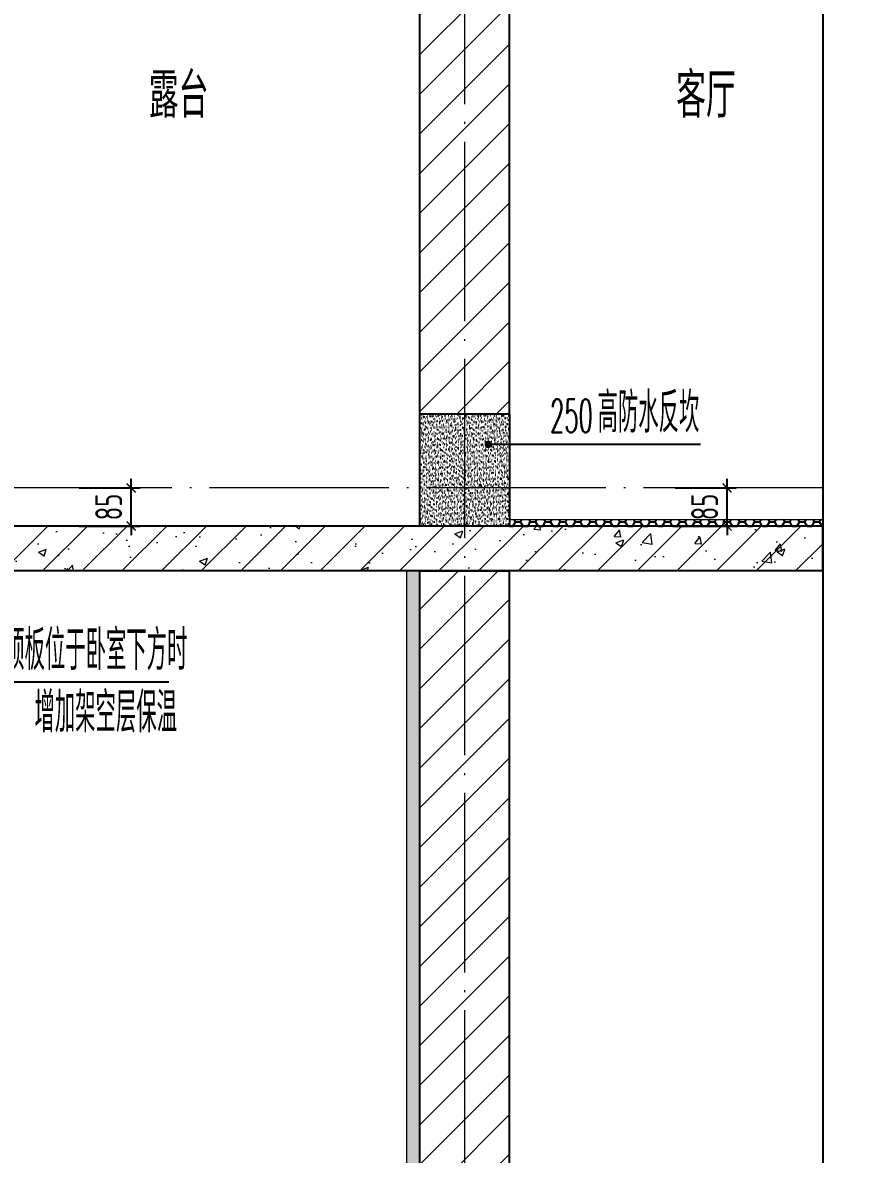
# Model space of a CAD drawing. Extents: x -655480 to 203344, y -294099 to 287156.
# Drawn here: x 77555 to 79392, y 136299 to 138822 of the extents above; entities that cross this region are included whole.
import ezdxf

# ---------------------------------------------------------------- set-up
doc = ezdxf.new("R2010")
doc.units = 0
doc.header["$LTSCALE"] = 1000
doc.linetypes.add('DOTE', pattern=[2.42, 2, -0.2, 0.02, -0.2])
doc.layers.get('0').update_dxf_attribs({"linetype": 'CONTINUOUS'})
doc.layers.get('DEFPOINTS').update_dxf_attribs({"linetype": 'CONTINUOUS'})
for name, color, linetype in [('DIM', 2, 'CONTINUOUS'), ('DIM_IDEN', 67, 'CONTINUOUS'), ('DIM_SYMB', 3, 'CONTINUOUS'), ('PUB_TEXT', 2, 'CONTINUOUS'), ('WALL', 5, 'CONTINUOUS'), ('立面-看线', 251, 'CONTINUOUS')]:
    doc.layers.add(name, color=color, linetype=linetype)
doc.layers.add('DOTE', color=19, linetype='DOTE', lineweight=9)
doc.layers.add('PUB_HATCH', color=8, linetype='CONTINUOUS', lineweight=9)
doc.styles.add('DIM_FONT_T3', font='SIMPLEX', dxfattribs={"width": 0.705882, "bigfont": 'GBCBIG'})
doc.styles.add('TSSD_DIMENSION', font='Tssdeng.shx', dxfattribs={"width": 0.7, "bigfont": 'tssdchn.shx'})
doc.styles.add('TSSD_REIN', font='tssdeng.shx', dxfattribs={"width": 0.7, "height": 300, "bigfont": 'tssdchn.shx'})
doc.dimstyles.new('TSSD_20_20', dxfattribs={"dimtxt": 60, "dimasz": 20, "dimexe": 20, "dimexo": 50, "dimgap": 20, "dimtad": 1, "dimdec": 0, "dimzin": 0, "dimdsep": 46, "dimtxsty": 'TSSD_DIMENSION', "dimblk": 'ARCHTICK', "dimblk1": 'ARCHTICK', "dimblk2": 'ARCHTICK', "dimcen": 0, "dimdle": 20, "dimclrt": 7, "dimadec": 0, "dimazin": 0, "dimtfac": 1, "dimtdec": 0, "dimtix": 1, "dimtmove": 2, "dimatfit": 3, "dimfxl": 1, "dimtolj": 1, "dimtzin": 0, "dimarcsym": 0})
pattern_1 = [(45, (-512502.044, 291772.47), (-44.1941915, 44.1941915), [])]

# ---------------------------------------------------------------- blocks, each defined once
blk = doc.blocks.new('_ArchTick')
at = {"color": 0, "linetype": 'ByBlock', "const_width": 0.15}
blk.add_lwpolyline([(-0.5, -0.5), (0.5, 0.5)], dxfattribs=at)
blk = doc.blocks.new('*D3080')
at = {"layer": 'DEFPOINTS', "color": 0, "transparency": 16777216}
for p in [(77631.1, 137784.6), (77797.1, 137784.6), (77631.1, 137699.6)]:
    blk.add_point(p, dxfattribs=at)
at = {"layer": 'DIM', "color": 0, "lineweight": -2, "transparency": 16777216}
for p, q in [((77797.1, 137784.6), (77797.1, 137804.6)), ((77681.1, 137784.6), (77817.1, 137784.6)), ((77797.1, 137699.6), (77797.1, 137784.6)), ((77681.1, 137699.6), (77817.1, 137699.6)), ((77797.1, 137699.6), (77797.1, 137679.6))]:
    blk.add_line(p, q, dxfattribs=at)
at = {"layer": 'DIM', "color": 0, "lineweight": -2, "transparency": 16777216, "xscale": 20, "yscale": 20, "zscale": 20}
for p, rotation in [((77797.1, 137784.6), 270), ((77797.1, 137699.6), 90)]:
    blk.add_blockref('_ArchTick', p, dxfattribs=dict(at, rotation=rotation))
at = {"layer": 'DIM', "color": 7, "transparency": 16777216, "insert": (77747.1, 137742.1), "char_height": 60, "attachment_point": 5, "rotation": 90, "style": 'TSSD_DIMENSION'}
blk.add_mtext('\\A1;85', dxfattribs=at)
blk = doc.blocks.new('*D3081')
at = {"layer": 'DEFPOINTS', "color": 0, "transparency": 16777216}
for p in [(78960.2, 137784.6), (79126.2, 137784.6), (78960.2, 137699.6)]:
    blk.add_point(p, dxfattribs=at)
at = {"layer": 'DIM', "color": 0, "lineweight": -2, "transparency": 16777216}
for p, q in [((79126.2, 137784.6), (79126.2, 137804.6)), ((79010.2, 137784.6), (79146.2, 137784.6)), ((79126.2, 137699.6), (79126.2, 137784.6)), ((79010.2, 137699.6), (79146.2, 137699.6)), ((79126.2, 137699.6), (79126.2, 137679.6))]:
    blk.add_line(p, q, dxfattribs=at)
at = {"layer": 'DIM', "color": 0, "lineweight": -2, "transparency": 16777216, "xscale": 20, "yscale": 20, "zscale": 20}
for p, rotation in [((79126.2, 137784.6), 270), ((79126.2, 137699.6), 90)]:
    blk.add_blockref('_ArchTick', p, dxfattribs=dict(at, rotation=rotation))
at = {"layer": 'DIM', "color": 7, "transparency": 16777216, "insert": (79076.2, 137742.1), "char_height": 60, "attachment_point": 5, "rotation": 90, "style": 'TSSD_DIMENSION'}
blk.add_mtext('\\A1;85', dxfattribs=at)
blk = doc.blocks.new('20210902.15310781')
at = {"layer": 'DOTE', "color": 1, "linetype": 'DOTE', "ltscale": 0.2}
for p, q in [((81013.2, -133245.9), (81013.2, -113645.9)), ((81811.7, -117645.9), (78043, -117645.9))]:
    blk.add_line(p, q, dxfattribs=at)

msp = doc.modelspace()

# ---------------------------------------------------------------- hatches: boundary and pattern name
at = {"layer": 'PUB_HATCH'}
h = msp.add_hatch(dxfattribs=at)
h.set_pattern_fill('普通砖', color=256, scale=25, style=0)
h.set_pattern_definition(pattern_1)
h.paths.add_polyline_path([(78641.29, 137949.56), (78641.29, 140084.56), (78441.29, 140084.56), (78441.29, 137949.56)])
h = msp.add_hatch(dxfattribs=at)
h.set_pattern_fill('钢筋混凝土', color=256, scale=25, style=0)
h.set_pattern_definition([(45, (-512502.044, 291727.59), (-44.194174, 44.194174), []), (50, (-512502.04, 291727.59), (179.315046, -15.688034), [18.75, -206.25]), (355, (-512502.04, 291727.6), (-34.687833, 188.048033), [15, -165]), (100.4514, (-512487.1, 291726.28), (144.627345, 172.359886), [15.93505, -175.28553]), (46.1842, (-512502.04, 291777.6), (266.81026, -41.37975), [28.125, -309.375]), (96.6356, (-512479.8, 291774.14), (233.66568, 243.52947), [23.90257, -262.92825]), (351.1842, (-512502.04, 291777.6), (233.66549, 243.52965), [22.5, -247.5]), (21, (-512477.04, 291765.09), (149.226763, -100.654723), [18.75, -206.25]), (326, (-512477.04, 291765.1), (60.828833, 181.28751), [15, -165]), (71.4514, (-512464.6, 291756.7), (210.055657, 80.632624), [15.93505, -175.28553]), (37.5, (-512502.044, 291727.59), (3.039964, 83.2234635), [0, -163, 0, -167.5, 0, -165.625]), (7.5, (-512502.04, 291727.59), (65.767384, 98.602928), [0, -95.5, 0, -159.25, 0, -63.125]), (327.5, (-512557.794, 291727.59), (133.455609, -5.638718), [0, -62.5, 0, -195, 0, -258.75]), (317.5, (-512582.79, 291727.59), (145.796542, 25.026246), [0, -81.25, 0, -129.5, 0, -183.75])])
h.paths.add_polyline_path([(76841.29, 137699.56), (76841.29, 137599.56), (79339.81, 137599.56), (79339.81, 137699.56)])
h = msp.add_hatch(dxfattribs=at)
h.set_pattern_fill('普通砖', color=256, scale=25, style=0)
h.set_pattern_definition(pattern_1)
h.paths.add_polyline_path([(78641.29, 134999.56), (78641.29, 137599.56), (78441.29, 137599.56), (78441.29, 134999.56)])
at = {"layer": '立面-看线'}
h = msp.add_hatch(dxfattribs=at)
h.set_pattern_fill('碎沙', color=256, scale=4)
h.set_pattern_definition([(37.5, (-722611.9515, -247662.392), (-0.32000626, 9.78826475), [0, -7.7216, 0, -8.636, 0, -8.255]), (7.5, (-722611.952, -247662.392), (8.99046566, 14.33650201), [0, -4.1656, 0, -6.9596, 0, -2.667]), (327.5, (-722618.2, -247662.392), (15.819847405, 0.02874369), [0, -2.54, 0, -9.144, 0, -11.938]), (317.5, (-722618.2, -247662.392), (15.27112905, 4.45858647), [0, -1.27, 0, -5.9944, 0, -6.858])])
h.paths.add_polyline_path([(78441.29, 137699.56), (78641.29, 137699.56), (78641.29, 137949.56), (78441.29, 137949.56)])
h = msp.add_hatch(dxfattribs=at)
h.set_pattern_fill('HONEY', color=256, scale=7)
h.set_pattern_definition([(0, (-722711.9515, -247662.392), (16.66875, 9.623705), [11.1125, -22.225]), (120, (-722711.9515, -247662.392), (-16.66874801, 9.62370845), [11.1125, -22.225]), (60, (-722711.9515, -247662.392), (1.99e-06, 19.24741345), [-22.225, 11.1125])])
h.paths.add_polyline_path([(79339.81, 137714.56), (78641.29, 137714.56), (78641.29, 137699.56), (79339.81, 137699.56)])
h = msp.add_hatch(dxfattribs=at)
h.set_pattern_fill('HONEY', color=256, scale=7, angle=90)
h.set_pattern_definition([(90, (463803.241, -666368.679), (-9.623705, 16.66875), [11.1125, -22.225]), (210, (463803.241, -666368.679), (-9.62370845, -16.66874801), [11.1125, -22.225]), (150, (463803.241, -666368.679), (-19.24741345, 1.99e-06), [-22.225, 11.1125])])
edge = h.paths.add_edge_path()
edge.add_line((78413.97, 134799.56), (78441.29, 134799.56))
edge.add_line((78441.29, 134799.56), (78441.29, 137599.56))
edge.add_line((78441.29, 137599.56), (78411.29, 137599.56))
edge.add_line((78411.29, 137599.56), (78411.29, 134799.56))

# ---------------------------------------------------------------- linework, layer by layer
at = {"layer": 'DIM_IDEN'}
for p, q in [((78593.73, 137881.85), (78708.1, 137881.85)), ((78708.1, 137881.85), (79066.65, 137881.85)), ((77041.29, 137352.11), (77881.23, 137352.11))]:
    msp.add_line(p, q, dxfattribs=at)
at = {"layer": 'DIM_IDEN', "const_width": 8.33}
msp.add_lwpolyline([(78589.56, 137881.85, 1), (78597.9, 137881.85, 1)], format="xyb", close=True, dxfattribs=at)
at = {"layer": 'DIM_SYMB'}
msp.add_lwpolyline([(79339.81, 141204.56), (79339.81, 131572.68), (79392.31, 131553.58), (79287.31, 131535.06), (79339.81, 131516.43), (79339.81, 121884.56)], dxfattribs=at)
at = {"layer": 'PUB_HATCH', "color": 215, "true_color": 0xa953a0}
for p, q in [((78641.29, 137714.56), (79339.81, 137714.56)), ((78411.29, 137599.56), (78411.29, 134799.56))]:
    msp.add_line(p, q, dxfattribs=at)
at = {"layer": 'WALL'}
for p, q in [((78441.29, 137949.56), (78441.29, 140084.56)), ((78641.29, 137949.56), (78641.29, 140084.56)), ((78441.29, 137949.56), (78641.29, 137949.56)), ((79339.81, 137699.56), (76841.29, 137699.56)), ((79339.81, 137599.56), (79339.81, 137699.56)), ((79339.81, 137599.56), (76841.29, 137599.56)), ((78441.29, 134999.56), (78441.29, 137599.56)), ((78441.29, 137599.56), (78641.29, 137599.56)), ((78641.29, 134999.56), (78641.29, 137599.56))]:
    msp.add_line(p, q, dxfattribs=at)
msp.add_lwpolyline([(78441.29, 137949.56), (78641.29, 137949.56), (78641.29, 137699.56), (78441.29, 137699.56)], close=True, dxfattribs=at)

# ---------------------------------------------------------------- block references
at = {"layer": 'DOTE'}
msp.add_blockref('20210902.15310781', (-2471.89, 255430.45), dxfattribs=at)

# ---------------------------------------------------------------- texts
at = {"layer": 'PUB_TEXT'}
for s, height, style, width, p in [('露台', 100, 'TSSD_REIN', 0.7, (77836.62, 138610.18)), ('客厅', 100, 'TSSD_REIN', 0.7, (79012.69, 138610.18)), ('高防水反坎', 89.362, 'DIM_FONT_T3', 0.705882, (78837.37, 137908.1)), ('250', 74.375, 'DIM_FONT_T3', 0.49827, (78731.48, 137908.1)), ('此处空调室外机位的顶板位于卧室下方时', 89.3617, 'DIM_FONT_T3', 0.705882, (77105.26, 137378.36)), ('增加架空层保温', 89.362, 'DIM_FONT_T3', 0.705882, (77581.59, 137239.58))]:
    msp.add_text(s, height=height, dxfattribs=dict(at, style=style, width=width)).set_placement(p)

# ---------------------------------------------------------------- dimensions: what is measured, and where the dimension line sits
at = {"layer": 'DIM'}
for p1, p2, picture, middle in [((77631.11, 137699.56), (77631.11, 137784.56), '*D3080', (77747.07, 137742.06)), ((78960.23, 137699.56), (78960.23, 137784.56), '*D3081', (79076.19, 137742.06))]:
    dim = msp.add_aligned_dim(p1=p1, p2=p2, distance=-165.96, dimstyle='TSSD_20_20', dxfattribs=at)
    dim.commit()
    dim.dimension.update_dxf_attribs({"geometry": picture, "text_midpoint": middle})

doc.saveas('drawing.dxf')
